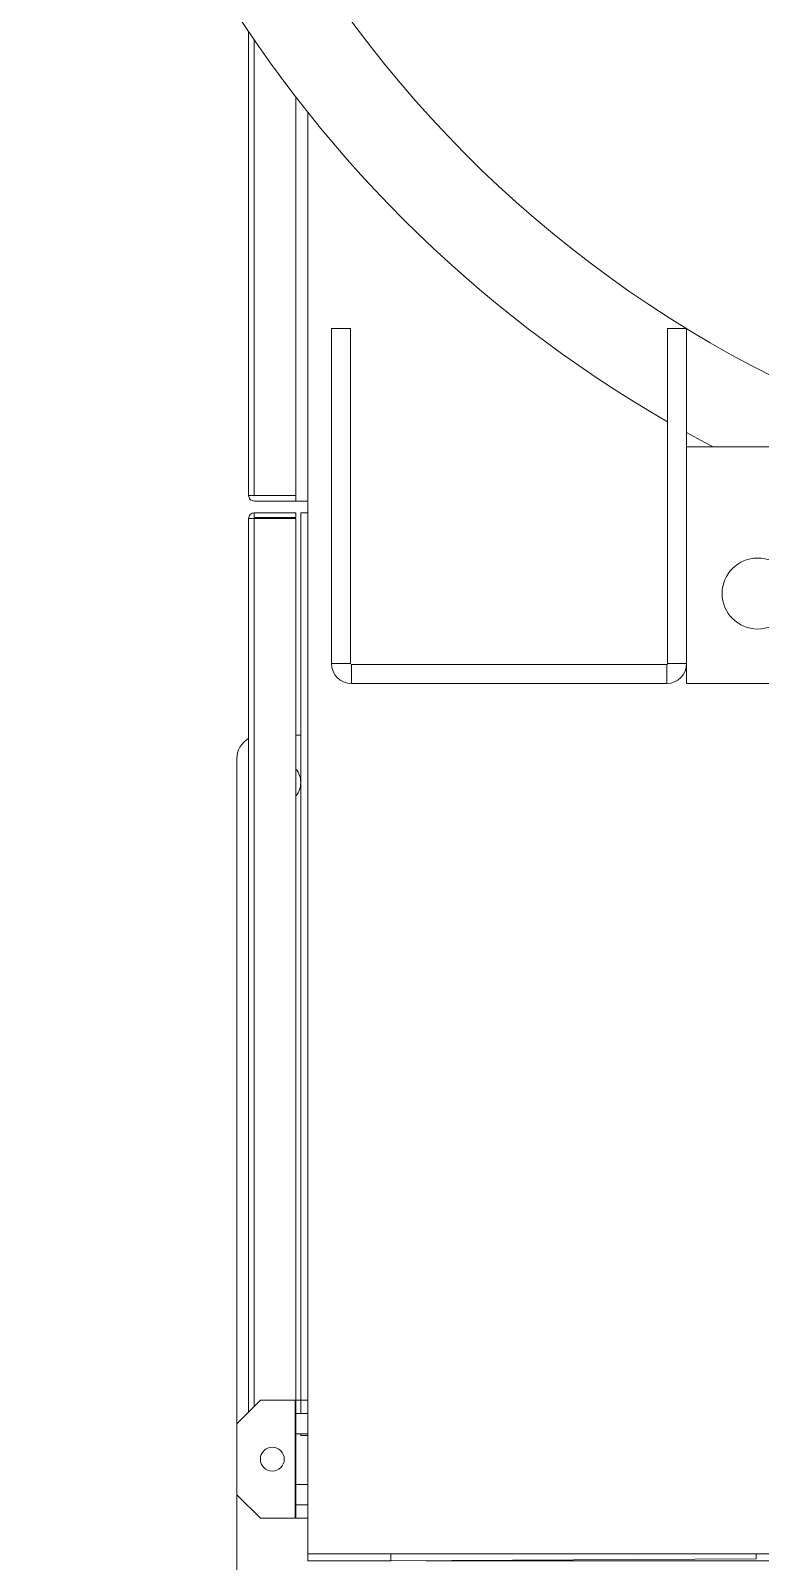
# Model space of a CAD drawing. Extents: x -2187 to 96136, y -11110 to 52208.
# Drawn here: x 34553 to 34861, y 18661 to 19308 of the extents above; entities that cross this region are included whole.
import ezdxf

# ---------------------------------------------------------------- set-up
doc = ezdxf.new("R2010")
doc.units = 0
doc.header["$LTSCALE"] = 1000
doc.header["$MEASUREMENT"] = 0

msp = doc.modelspace()

# ---------------------------------------------------------------- linework, layer by layer
at = {"color": 7, "linetype": 'Continuous', "lineweight": 15}
for p, q in [((34645.097, 19111.901), (34645.097, 19307.91)), ((34665.097, 19111.855), (34665.097, 19280.223)), ((34670.097, 19273.844), (34670.097, 18664.501)), ((34688.097, 19182.405), (34680.097, 19182.405)), ((34680.097, 19182.405), (34680.097, 19040.805)), ((34688.097, 19182.405), (34688.097, 19040.805)), ((34830.097, 19182.405), (34822.097, 19182.405)), ((34822.097, 19040.805), (34822.097, 19182.405)), ((34830.097, 19040.805), (34830.097, 19182.405)), ((34880.097, 19132.405), (34830.097, 19132.405)), ((34647.497, 19111.855), (34665.097, 19111.855)), ((34647.497, 19109.501), (34665.097, 19109.501)), ((34665.097, 19109.501), (34665.097, 19111.855)), ((34665.097, 19109.501), (34670.097, 19109.501)), ((34645.097, 18724.501), (34645.097, 19102.101)), ((34647.497, 19104.501), (34665.097, 19104.501)), ((34647.497, 19104.501), (34647.497, 19102.501)), ((34647.497, 19102.501), (34665.097, 19102.501)), ((34647.497, 19102.148), (34665.097, 19102.148)), ((34665.097, 19104.501), (34665.097, 19102.501)), ((34665.097, 18729.501), (34665.097, 19102.148)), ((34667.097, 19104.501), (34670.097, 19104.501)), ((34667.097, 19104.501), (34667.097, 18723.751)), ((34680.097, 19040.805), (34688.097, 19040.805)), ((34688.497, 19040.405), (34688.497, 19032.405)), ((34688.497, 19040.405), (34821.697, 19040.405)), ((34821.697, 19032.405), (34821.697, 19040.405)), ((34822.097, 19040.805), (34830.097, 19040.805)), ((34830.097, 19040.805), (34830.097, 19032.405)), ((34688.497, 19032.405), (34821.697, 19032.405)), ((34880.097, 19032.405), (34830.097, 19032.405)), ((34665.097, 19010.501), (34667.097, 19010.501)), ((34640.097, 18719.501), (34640.097, 19000.501)), ((34650.097, 18729.501), (34640.097, 18719.501)), ((34650.097, 18729.501), (34664.697, 18729.501)), ((34664.697, 18729.501), (34664.697, 18679.501)), ((34670.097, 18729.501), (34665.097, 18729.501)), ((34665.097, 18729.501), (34665.097, 18679.501)), ((34640.097, 18719.501), (34640.097, 18689.501)), ((34670.097, 18723.751), (34665.097, 18723.751)), ((34664.697, 18716.855), (34665.097, 18716.855)), ((34664.697, 18714.501), (34665.097, 18714.501)), ((34665.097, 18715.251), (34670.097, 18715.251)), ((34667.097, 18715.251), (34667.097, 18714.501)), ((34667.097, 18714.501), (34670.097, 18714.501)), ((34665.097, 18694.501), (34664.697, 18694.501)), ((34670.097, 18693.751), (34665.097, 18693.751)), ((34640.097, 18644.501), (34640.097, 18689.501)), ((34640.097, 18689.501), (34650.097, 18679.501)), ((34665.097, 18685.251), (34670.097, 18685.251)), ((34650.097, 18679.501), (34664.697, 18679.501)), ((34670.097, 18679.501), (34665.097, 18679.501)), ((34670.097, 18664.501), (34705.097, 18664.501)), ((34670.097, 18664.501), (34670.097, 18661.501)), ((34670.097, 18664.501), (34865.097, 18664.501)), ((34670.097, 18661.501), (34705.097, 18661.501)), ((34705.097, 18664.501), (34705.097, 18661.501)), ((34705.097, 18661.586), (34859.537, 18662.334)), ((34720.097, 18661.501), (34720.097, 18661.659)), ((34725.097, 18661.501), (34720.097, 18661.501)), ((34725.097, 18661.683), (34725.097, 18661.501)), ((34865.097, 18661.501), (34725.097, 18661.501)), ((34859.537, 18662.334), (34859.526, 18664.501))]:
    msp.add_line(p, q, dxfattribs=at)
at = {"color": 8, "linetype": 'Continuous', "lineweight": 15}
for p, q in [((34647.497, 19111.855), (34647.497, 19304.385)), ((34647.497, 18726.901), (34647.497, 19102.148))]:
    msp.add_line(p, q, dxfattribs=at)
at = {"color": 7, "linetype": 'Continuous', "lineweight": 15, "flags": 128}
msp.add_lwpolyline([(34841.278, 19132.405), (34837.826, 19134.23), (34830.097, 19138.434)], dxfattribs=at)
at = {"color": 7, "linetype": 'Continuous', "lineweight": 15}
for centre, radius in [((34860.097, 19070.405), 15), ((34655.097, 18704.501), 5.05)]:
    msp.add_circle(centre, radius, dxfattribs=at)
for centre, radius, start, end in [((35090.995, 19608.94), 538, 180.438094, 240.012558), ((35090.995, 19608.94), 500, 180.438094, 255.345262), ((34688.497, 19040.805), 8.4, 180, 270), ((34688.497, 19040.805), 0.4, 180, 270), ((34821.697, 19040.805), 0.4, 270, 0), ((34821.697, 19040.805), 8.4, 270, 0), ((34650.097, 19000.501), 10, 120, 180), ((34658.097, 18990.501), 9, 0, 38.942441), ((34658.097, 18990.501), 9, 321.057559, 0)]:
    msp.add_arc(centre, radius, start, end, dxfattribs=at)
for points in [[(34647.497, 19111.855), (34647.182, 19111.859), (34646.553, 19111.866), (34645.76, 19111.878), (34645.205, 19111.89), (34645.133, 19111.897), (34645.097, 19111.901)], [(34645.097, 19111.901), (34645.133, 19111.587), (34645.205, 19110.958), (34645.76, 19110.164), (34646.553, 19109.609), (34647.182, 19109.537), (34647.497, 19109.501)], [(34647.497, 19104.501), (34647.182, 19104.465), (34646.553, 19104.393), (34645.76, 19103.838), (34645.205, 19103.045), (34645.133, 19102.416), (34645.097, 19102.101)], [(34645.097, 19102.101), (34645.133, 19102.105), (34645.205, 19102.113), (34645.76, 19102.124), (34646.553, 19102.136), (34647.182, 19102.144), (34647.497, 19102.148)]]:
    msp.add_open_spline(points, degree=3, dxfattribs=at)

doc.saveas('drawing.dxf')
